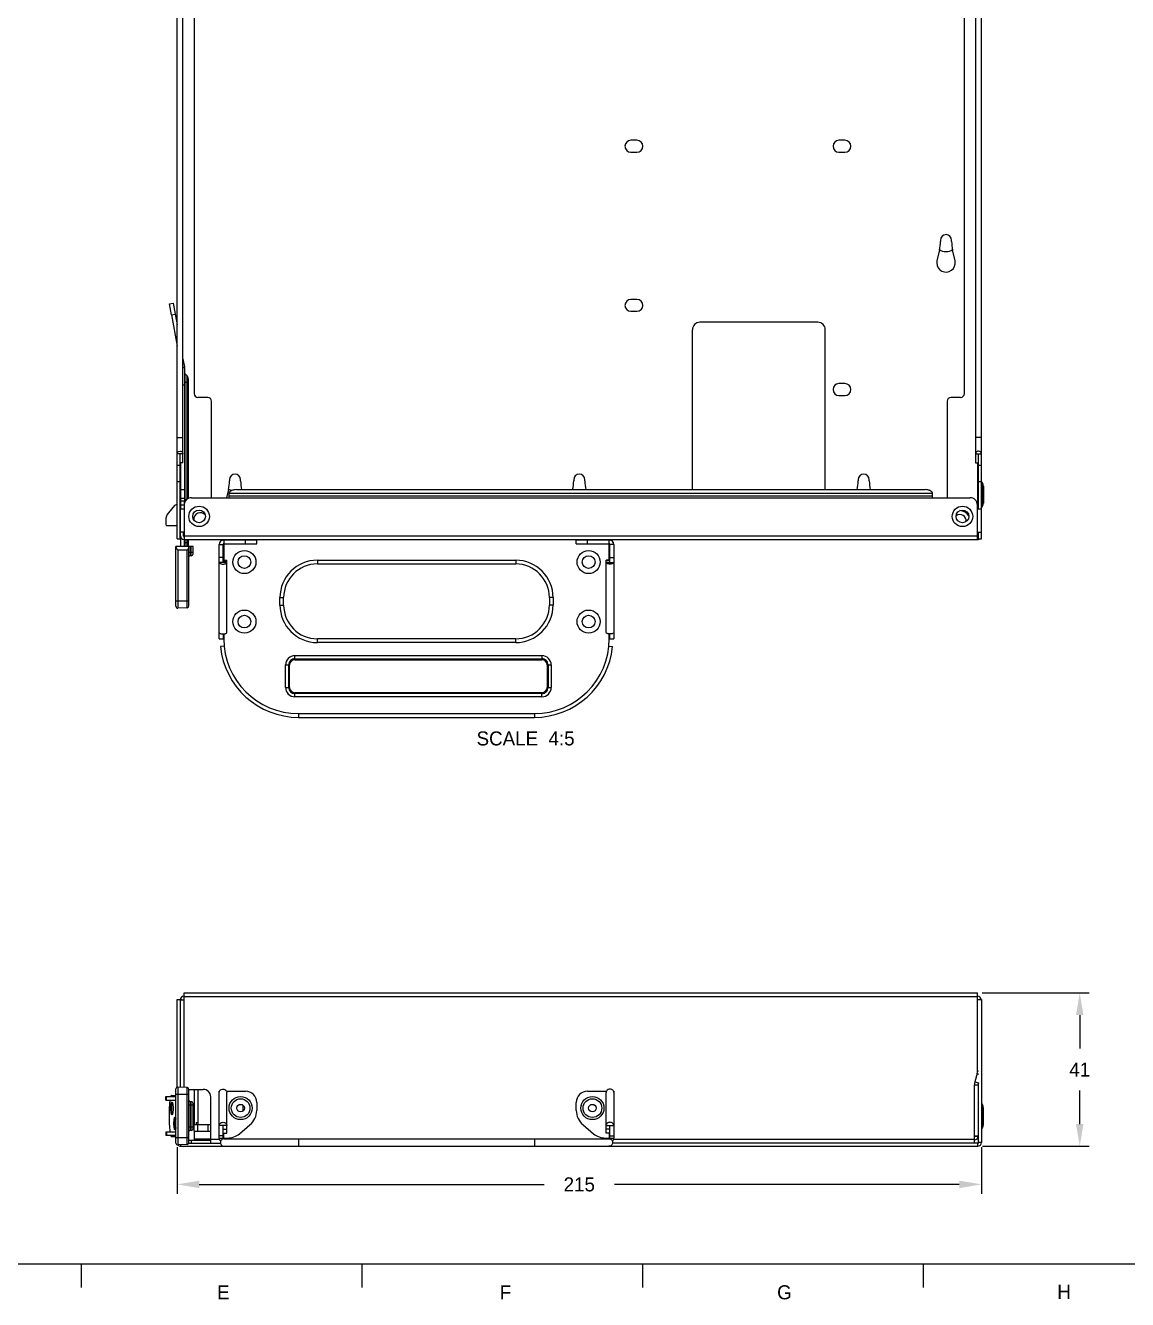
# Model space of a CAD drawing. Header units: millimetres. Extents: x 27 to 822, y 22 to 571.
# Drawn here: x 263.1 to 498.7, y 22.4 to 294.8 of the extents above; entities that cross this region are included whole.
import ezdxf

# ---------------------------------------------------------------- set-up
doc = ezdxf.new("R2010")
doc.units = ezdxf.units.MM
doc.header["$LTSCALE"] = 46.255
doc.header["$PDMODE"] = 3
doc.header["$PDSIZE"] = 0.3125
doc.layers.get('0').update_dxf_attribs({"linetype": 'CONTINUOUS'})
doc.layers.get('Defpoints').update_dxf_attribs({"linetype": 'CONTINUOUS'})
for name, color, linetype in [('OES-SLED-ASSY-NOKIA-RDXF_FORMAT', 7, 'CONTINUOUS'), ('OES-SLED-ASSY-NOKIA-REFDXF_TEXT', 7, 'CONTINUOUS'), ('S5BN-MB-BLADDXF_CONTINUOUS_LINE', 7, 'CONTINUOUS'), ('S5FN-S5T-HDDDXF_CONTINUOUS_LINE', 7, 'CONTINUOUS'), ('S9N-10123543DXF_CONTINUOUS_LINE', 7, 'CONTINUOUS'), ('S9N-MB-REF_DXF_CONTINUOUS_LINE', 7, 'CONTINUOUS'), ('S9N-MB-TRAY-BASE-1DXF_DIMENSION', 7, 'CONTINUOUS'), ('S9N-MB-TRAY-DXF_CONTINUOUS_LINE', 7, 'CONTINUOUS'), ('S9N-SLED-FNT-REF_DXF_DIMENSION', 7, 'CONTINUOUS'), ('S9N-SLED-FNTDXF_CONTINUOUS_LINE', 7, 'CONTINUOUS'), ('TU1-RIVET-DUDXF_CONTINUOUS_LINE', 7, 'CONTINUOUS')]:
    doc.layers.add(name, color=color, linetype=linetype)
doc.styles.add('TEXTSTYLE_2', font='txt')
doc.dimstyles.new('DIMSTYLE_1', dxfattribs={"dimtxt": 3, "dimasz": 4.76, "dimexe": 2, "dimexo": 1, "dimgap": 3, "dimtad": 0, "dimtih": 1, "dimtoh": 1, "dimlfac": 1.25, "dimdsep": 46, "dimtxsty": 'Standard', "dimblk": '_FILLED', "dimblk1": '_FILLED', "dimblk2": '_FILLED', "dimcen": 0.09, "dimadec": 0, "dimazin": 0, "dimtp": 0.01, "dimtm": 0.01, "dimtfac": 1, "dimtofl": 0, "dimtmove": 0, "dimatfit": 3, "dimldrblk": '_FILLED', "dimfxl": 1, "dimtolj": 1, "dimarcsym": 0})

# ---------------------------------------------------------------- blocks, each defined once
blk = doc.blocks.new('_FILLED')
at = {"color": 0, "linetype": 'ByBlock'}
blk.add_solid([(0, 0), (-1, 0.167), (-1, -0.167)], dxfattribs=at)
blk = doc.blocks.new('*D1')
at = {"layer": 'Defpoints', "color": 0}
for p in [(466.59, 87.96), (466.67, 55.16), (488.46, 55.16)]:
    blk.add_point(p, dxfattribs=at)
at = {"layer": 'S9N-SLED-FNT-REF_DXF_DIMENSION', "color": 0, "linetype": 'Continuous', "lineweight": -2}
for p, q in [((467.59, 87.96), (490.46, 87.96)), ((488.46, 83.2), (488.46, 76.06)), ((488.46, 59.92), (488.46, 67.06)), ((467.67, 55.16), (490.46, 55.16))]:
    blk.add_line(p, q, dxfattribs=at)
at = {"layer": 'S9N-SLED-FNT-REF_DXF_DIMENSION', "color": 0, "lineweight": -2, "xscale": 4.76, "yscale": 4.76, "zscale": 4.76}
for p, rotation in [((488.46, 87.96), 90), ((488.46, 55.16), 270)]:
    blk.add_blockref('_FILLED', p, dxfattribs=dict(at, rotation=rotation))
at = {"layer": 'S9N-SLED-FNT-REF_DXF_DIMENSION', "color": 0, "insert": (488.46, 73.06), "char_height": 3, "attachment_point": 2}
blk.add_mtext('\\A1;41', dxfattribs=at)
blk = doc.blocks.new('*D2')
at = {"layer": 'Defpoints', "color": 0}
for p in [(295.47, 55.96), (467.47, 55.96), (467.47, 47.02)]:
    blk.add_point(p, dxfattribs=at)
at = {"layer": 'S9N-MB-TRAY-BASE-1DXF_DIMENSION', "color": 0, "linetype": 'Continuous', "lineweight": -2}
for p, q in [((295.47, 54.96), (295.47, 45.02)), ((467.47, 54.96), (467.47, 45.02)), ((300.23, 47.02), (373.97, 47.02)), ((462.71, 47.02), (388.97, 47.02))]:
    blk.add_line(p, q, dxfattribs=at)
at = {"layer": 'S9N-MB-TRAY-BASE-1DXF_DIMENSION', "color": 0, "lineweight": -2, "xscale": 4.76, "yscale": 4.76, "zscale": 4.76, "rotation": 180}
blk.add_blockref('_FILLED', (295.47, 47.02), dxfattribs=at)
at = {"layer": 'S9N-MB-TRAY-BASE-1DXF_DIMENSION', "color": 0, "lineweight": -2, "xscale": 4.76, "yscale": 4.76, "zscale": 4.76}
blk.add_blockref('_FILLED', (467.47, 47.02), dxfattribs=at)
at = {"layer": 'S9N-MB-TRAY-BASE-1DXF_DIMENSION', "color": 0, "insert": (381.47, 48.52), "char_height": 3, "attachment_point": 2}
blk.add_mtext('\\A1;215', dxfattribs=at)

msp = doc.modelspace()

# ---------------------------------------------------------------- linework, layer by layer
at = {"layer": 'OES-SLED-ASSY-NOKIA-RDXF_FORMAT', "color": 7, "linetype": 'Continuous'}
msp.add_line((35, 30), (811, 30), dxfattribs=at)
at = {"layer": 'OES-SLED-ASSY-NOKIA-RDXF_FORMAT', "color": 0, "linetype": 'Continuous'}
for p, q in [((275, 30), (275, 25)), ((335, 30), (335, 25)), ((395, 30), (395, 25)), ((455, 30), (455, 25))]:
    msp.add_line(p, q, dxfattribs=at)
at = {"layer": 'S5BN-MB-BLADDXF_CONTINUOUS_LINE', "color": 0, "linetype": 'Continuous'}
for p, q in [((293.8753, 235.2376), (294.6631, 235.3765)), ((294.2921, 232.874), (293.8753, 235.2376)), ((294.6631, 235.3765), (295.0799, 233.0129)), ((294.2921, 232.874), (295.0799, 233.0129)), ((294.2921, 232.874), (295.4716, 226.1842)), ((295.0799, 233.0129), (295.4716, 230.7913)), ((296.7516, 223.532), (297.0595, 221.7861)), ((296.7516, 221.7319), (297.0595, 221.7861)), ((296.7516, 221.6472), (297.0716, 221.6472)), ((297.0716, 221.6472), (297.0716, 217.8917)), ((297.0716, 217.8917), (296.7516, 217.8917)), ((297.0716, 217.8917), (297.0716, 193.0917)), ((297.567, 219.9276), (297.1185, 220.3762)), ((297.1185, 220.3762), (297.1185, 192.8156)), ((297.1185, 218.4917), (297.8716, 218.4917)), ((297.567, 219.9276), (297.567, 193.4356)), ((297.8716, 219.1923), (297.8716, 193.637)), ((296.2716, 193.0917), (296.2716, 201.2312)), ((296.2716, 195.5897), (297.0716, 195.5897)), ((296.2716, 193.7162), (297.0716, 193.7162)), ((294.9277, 192.119), (293.6279, 190.5592)), ((295.4716, 192.2917), (295.2965, 192.2917)), ((296.2716, 192.2917), (296.1116, 192.2917)), ((297.0716, 193.0917), (296.2716, 193.0917)), ((296.2716, 192.2917), (296.2716, 193.0917)), ((296.2716, 192.2917), (297.0007, 192.2917)), ((296.2716, 191.4117), (296.2716, 192.2917)), ((297.0716, 192.6817), (297.0716, 193.0917)), ((293.0716, 189.0227), (293.0716, 188.06)), ((293.2316, 187.9), (295.4716, 187.9)), ((296.1116, 187.9), (296.1916, 187.9)), ((296.2716, 183.3717), (296.2716, 185.2917)), ((296.9916, 185.9317), (296.8316, 185.9317)), ((296.9916, 185.6117), (296.8396, 185.6117)), ((297.0716, 183.3717), (297.0716, 184.8517)), ((297.1185, 184.8517), (297.1185, 183.3717)), ((297.1185, 184.2517), (297.8716, 184.2517)), ((297.567, 184.8517), (297.567, 183.3717)), ((297.8716, 184.8517), (297.8716, 183.5511)), ((293.0716, 65.0025), (293.0716, 65.8025)), ((293.0716, 65.8025), (295.2316, 65.8025)), ((293.2316, 65.0025), (293.2316, 65.8025)), ((294.2921, 66.0425), (295.2316, 66.0425)), ((293.0716, 65.0025), (295.2316, 65.0025)), ((293.8753, 59.6425), (293.8753, 63.6425)), ((294.1601, 63.2425), (294.3176, 63.2425)), ((294.8199, 60.0425), (294.9775, 60.0425)), ((293.0716, 58.2825), (293.0716, 57.4825)), ((293.0716, 58.2825), (295.2316, 58.2825)), ((295.2316, 57.4825), (293.0716, 57.4825)), ((293.2316, 58.2825), (293.2316, 57.4825)), ((294.2921, 57.2425), (295.2316, 57.2425))]:
    msp.add_line(p, q, dxfattribs=at)
for centre, radius, start, end in [((296.2716, 221.6472), 0.8, 0, 10), ((297.2316, 220.4893), 0.16, 180, 225), ((296.8316, 219.1923), 1.04, 0, 45), ((295.2965, 191.8117), 0.48, 90, 140.194429), ((295.4716, 189.0227), 2.4, 140.194429, 180), ((293.2316, 188.06), 0.16, 180, 270), ((296.8316, 183.5511), 1.04, 350.00204, 360)]:
    msp.add_arc(centre, radius, start, end, dxfattribs=at)
for points, knots in [([(294.2921, 66.0425), (294.255, 66.0425), (294.1974, 65.9891), (294.1489, 65.9008), (294.1232, 65.8382), (294.1105, 65.8029)], [0, 0, 0, 0, 0.35707994, 0.63859637, 1, 1, 1, 1]), ([(293.9495, 65.0097), (293.937, 64.9054), (293.8915, 64.4511), (293.8753, 63.994), (293.8753, 63.6425)], [0, 0, 0, 0, 0.22999549, 1, 1, 1, 1]), ([(294.1601, 63.2425), (294.1601, 63.4161), (294.168, 63.6685), (294.1971, 63.989), (294.2252, 64.1929), (294.2595, 64.3606), (294.2934, 64.4742), (294.3253, 64.5415), (294.3504, 64.5807), (294.3786, 64.6025), (294.3962, 64.6025)], [0, 0, 0, 0, 0.36872094, 0.53585988, 0.68323428, 0.80562813, 0.89918875, 0.93456048, 0.96250558, 1, 1, 1, 1]), ([(294.3962, 61.8825), (294.3786, 61.8825), (294.3504, 61.9042), (294.3253, 61.9435), (294.2934, 62.0107), (294.2595, 62.1243), (294.2252, 62.2921), (294.1971, 62.496), (294.168, 62.8164), (294.1601, 63.0689), (294.1601, 63.2425)], [0, 0, 0, 0, 0.03749442, 0.06543952, 0.10081125, 0.19437187, 0.31676572, 0.46414012, 0.63127906, 1, 1, 1, 1]), ([(294.4557, 64.4796), (294.43, 64.412), (294.3902, 64.2449), (294.3317, 63.8328), (294.3176, 63.4879), (294.3176, 63.2425)], [0, 0, 0, 0, 0.17359121, 0.41048255, 1, 1, 1, 1]), ([(294.3176, 63.2425), (294.3176, 62.9971), (294.3317, 62.6522), (294.3902, 62.2401), (294.43, 62.0729), (294.4557, 62.0054)], [0, 0, 0, 0, 0.58951728, 0.82640866, 1, 1, 1, 1]), ([(294.3962, 64.6025), (294.405, 64.6025), (294.4174, 64.5981), (294.4272, 64.5908), (294.4299, 64.5886)], [0, 0, 0, 0, 0.71904767, 1, 1, 1, 1]), ([(294.4299, 64.5886), (294.4434, 64.5774), (294.4685, 64.5418), (294.4855, 64.5029), (294.4943, 64.4796)], [0, 0, 0, 0, 0.41383834, 1, 1, 1, 1]), ([(294.4943, 64.4796), (294.52, 64.412), (294.5599, 64.2449), (294.6184, 63.8328), (294.6324, 63.4879), (294.6324, 63.2425)], [0, 0, 0, 0, 0.17358745, 0.41047769, 1, 1, 1, 1]), ([(294.6324, 63.2425), (294.6324, 62.9971), (294.6184, 62.6522), (294.5599, 62.2401), (294.52, 62.0729), (294.4943, 62.0054)], [0, 0, 0, 0, 0.58952231, 0.82641255, 1, 1, 1, 1]), ([(294.4299, 61.8963), (294.4272, 61.8941), (294.4174, 61.8869), (294.405, 61.8825), (294.3962, 61.8825)], [0, 0, 0, 0, 0.28095233, 1, 1, 1, 1]), ([(294.4943, 62.0054), (294.4855, 61.9821), (294.4685, 61.9432), (294.4434, 61.9075), (294.4299, 61.8963)], [0, 0, 0, 0, 0.58616166, 1, 1, 1, 1]), ([(294.8199, 60.0425), (294.8199, 60.2161), (294.8279, 60.4685), (294.857, 60.789), (294.8851, 60.9929), (294.9194, 61.1606), (294.9532, 61.2742), (294.9851, 61.3415), (295.0102, 61.3807), (295.0385, 61.4025), (295.0561, 61.4025)], [0, 0, 0, 0, 0.36872094, 0.53585988, 0.68323428, 0.80562813, 0.89918875, 0.93456048, 0.96250558, 1, 1, 1, 1]), ([(295.0561, 58.6825), (295.0385, 58.6825), (295.0102, 58.7042), (294.9851, 58.7435), (294.9532, 58.8107), (294.9194, 58.9243), (294.8851, 59.0921), (294.857, 59.296), (294.8279, 59.6164), (294.8199, 59.8689), (294.8199, 60.0425)], [0, 0, 0, 0, 0.03749442, 0.06543952, 0.10081125, 0.19437187, 0.31676572, 0.46414012, 0.63127906, 1, 1, 1, 1]), ([(295.1156, 61.2796), (295.0899, 61.212), (295.05, 61.0449), (294.9916, 60.6328), (294.9775, 60.2879), (294.9775, 60.0425)], [0, 0, 0, 0, 0.17359121, 0.41048255, 1, 1, 1, 1]), ([(294.9775, 60.0425), (294.9775, 59.7971), (294.9916, 59.4522), (295.05, 59.0401), (295.0899, 58.8729), (295.1156, 58.8054)], [0, 0, 0, 0, 0.58951728, 0.82640866, 1, 1, 1, 1]), ([(295.0561, 61.4025), (295.0649, 61.4025), (295.0772, 61.3981), (295.0871, 61.3908), (295.0897, 61.3886)], [0, 0, 0, 0, 0.71904767, 1, 1, 1, 1]), ([(295.0897, 61.3886), (295.1033, 61.3774), (295.1283, 61.3418), (295.1454, 61.3029), (295.1542, 61.2796)], [0, 0, 0, 0, 0.41383834, 1, 1, 1, 1]), ([(295.1542, 61.2796), (295.1722, 61.2324), (295.2028, 61.1199), (295.2235, 61.0055), (295.2334, 60.9406)], [0, 0, 0, 0, 0.43475379, 1, 1, 1, 1]), ([(293.8753, 59.6425), (293.8753, 59.5218), (293.8814, 59.0653), (293.9094, 58.6087), (293.9495, 58.2753)], [0, 0, 0, 0, 0.26443703, 1, 1, 1, 1]), ([(294.1105, 57.482), (294.1232, 57.4468), (294.1489, 57.3842), (294.1974, 57.2959), (294.255, 57.2425), (294.2921, 57.2425)], [0, 0, 0, 0, 0.36140363, 0.64292006, 1, 1, 1, 1]), ([(295.0897, 58.6963), (295.0871, 58.6941), (295.0772, 58.6869), (295.0649, 58.6825), (295.0561, 58.6825)], [0, 0, 0, 0, 0.28095233, 1, 1, 1, 1]), ([(295.1542, 58.8054), (295.1454, 58.7821), (295.1283, 58.7432), (295.1033, 58.7075), (295.0897, 58.6963)], [0, 0, 0, 0, 0.58616166, 1, 1, 1, 1]), ([(295.2334, 59.1444), (295.2235, 59.0794), (295.2028, 58.9651), (295.1722, 58.8526), (295.1542, 58.8054)], [0, 0, 0, 0, 0.56524621, 1, 1, 1, 1])]:
    msp.add_open_spline(points, degree=3, knots=knots, dxfattribs=at)
for points in [[(294.4722, 64.5188), (294.4662, 64.5059), (294.4607, 64.4928), (294.4557, 64.4796)], [(294.4557, 62.0054), (294.4607, 61.9921), (294.4662, 61.979), (294.4722, 61.9662)], [(295.1321, 61.3188), (295.1261, 61.3059), (295.1206, 61.2928), (295.1156, 61.2796)], [(295.1156, 58.8054), (295.1206, 58.7921), (295.1261, 58.779), (295.1321, 58.7662)]]:
    msp.add_open_spline(points, degree=3, dxfattribs=at)
at = {"layer": 'S5FN-S5T-HDDDXF_CONTINUOUS_LINE', "color": 0, "linetype": 'Continuous'}
for p, q in [((298.9116, 183.3717), (295.2316, 183.3717)), ((295.2316, 170.5932), (295.2316, 183.3717)), ((297.6526, 182.5717), (295.6526, 182.5717)), ((295.6526, 182.5717), (295.6526, 170.1937)), ((297.6526, 170.2985), (297.6526, 182.5717)), ((298.0316, 170.698), (298.0316, 183.3717)), ((298.2591, 183.3717), (298.2591, 181.3836)), ((298.5326, 181.3979), (298.5326, 183.3717)), ((298.9116, 181.7974), (298.9116, 183.3717)), ((298.0316, 182.1717), (298.9116, 182.1717)), ((298.5326, 181.3979), (298.2591, 181.3836)), ((295.2316, 171.7717), (298.0316, 171.7717)), ((297.6526, 170.2985), (295.6526, 170.1937)), ((295.2316, 55.864), (295.2316, 67.421)), ((298.0316, 66.2425), (295.2316, 66.2425)), ((295.6526, 67.8204), (295.6526, 55.4645)), ((297.6526, 67.7156), (295.6526, 67.8204)), ((297.6526, 55.5694), (297.6526, 67.7156)), ((298.0316, 55.9688), (298.0316, 67.3162)), ((298.9116, 63.9625), (298.0316, 63.9625)), ((298.2591, 64.7506), (298.2591, 58.5344)), ((298.2591, 64.7506), (298.5326, 64.7362)), ((298.5326, 58.5487), (298.5326, 64.7362)), ((298.9116, 58.9482), (298.9116, 64.3368)), ((298.0316, 59.3225), (298.9116, 59.3225)), ((298.5326, 58.5487), (298.2591, 58.5344)), ((295.2316, 57.0425), (298.0316, 57.0425)), ((297.6526, 55.5694), (295.6526, 55.4645))]:
    msp.add_line(p, q, dxfattribs=at)
for centre, radius, start, end in [((298.2716, 181.1439), 0.24, 93, 180), ((298.5116, 181.7974), 0.4, 273, 360), ((295.6316, 170.5932), 0.4, 180, 273), ((297.6316, 170.698), 0.4, 273, 360), ((295.6316, 67.421), 0.4, 87, 180), ((297.6316, 67.3162), 0.4, 0, 87), ((298.2716, 64.9902), 0.24, 180, 267), ((298.5116, 64.3368), 0.4, 0, 87), ((298.2716, 58.2947), 0.24, 93, 180), ((298.5116, 58.9482), 0.4, 273, 360), ((295.6316, 55.864), 0.4, 180, 273), ((297.6316, 55.9688), 0.4, 273, 360)]:
    msp.add_arc(centre, radius, start, end, dxfattribs=at)
for points, knots in [([(295.2316, 183.2762), (295.2316, 183.2541), (295.2445, 183.2046), (295.2792, 183.1297), (295.3271, 183.046), (295.4052, 182.9236), (295.5152, 182.7651), (295.6063, 182.6371), (295.6526, 182.5717)], [0, 0, 0, 0, 0.0800074, 0.18171264, 0.29991793, 0.42956382, 0.70901083, 1, 1, 1, 1]), ([(297.6526, 182.5717), (297.6963, 182.6335), (297.7812, 182.7548), (297.8977, 182.9321), (297.9793, 183.0746), (298.0215, 183.1803), (298.0316, 183.2295), (298.0316, 183.252)], [0, 0, 0, 0, 0.28941258, 0.56535188, 0.81091737, 0.91435272, 1, 1, 1, 1])]:
    msp.add_open_spline(points, degree=3, knots=knots, dxfattribs=at)
at = {"layer": 'S9N-10123543DXF_CONTINUOUS_LINE', "color": 0, "linetype": 'Continuous'}
for p, q in [((299.1516, 67.3225), (299.1516, 59.8025)), ((299.9116, 67.3225), (299.9116, 59.8025)), ((309.5116, 63.9873), (309.5116, 62.6577)), ((299.557, 60.2425), (299.557, 59.8025)), ((299.557, 60.2425), (299.9116, 60.2425)), ((299.1516, 58.3625), (299.1516, 56.4425)), ((302.6716, 56.6825), (299.1516, 56.6825))]:
    msp.add_line(p, q, dxfattribs=at)
at = {"layer": 'S9N-MB-REF_DXF_CONTINUOUS_LINE', "color": 0, "linetype": 'Continuous'}
for p, q in [((299.1516, 509.5717), (299.1516, 216.0517)), ((463.7916, 216.0517), (463.7916, 468.2917)), ((393.7916, 270.2117), (392.5116, 270.2117)), ((438.2716, 270.2117), (436.9916, 270.2117)), ((392.5116, 267.6517), (393.7916, 267.6517)), ((436.9916, 267.6517), (438.2716, 267.6517)), ((458.6716, 248.8517), (458.6716, 248.5894)), ((461.0716, 248.5894), (461.0716, 248.8517)), ((458.4548, 246.7393), (457.9259, 244.5142)), ((461.8174, 244.5142), (461.2885, 246.7393)), ((461.8554, 243.7971), (461.8174, 244.5142)), ((393.7916, 236.2117), (392.5116, 236.2117)), ((392.5116, 233.6517), (393.7916, 233.6517)), ((405.6556, 195.5354), (405.6556, 229.7317)), ((432.4556, 231.3317), (407.2556, 231.3317)), ((434.0556, 195.5354), (434.0556, 229.7317)), ((438.2716, 218.2117), (436.9916, 218.2117)), ((302.0316, 215.2517), (299.9516, 215.2517)), ((436.9916, 215.6517), (438.2716, 215.6517)), ((462.9916, 215.2517), (460.9116, 215.2517)), ((302.8316, 193.8117), (302.8316, 214.4517)), ((460.1116, 214.4517), (460.1116, 193.8117)), ((306.6716, 197.6517), (306.6716, 197.3894)), ((309.0716, 197.3894), (309.0716, 197.6517)), ((380.2716, 197.6517), (380.2716, 197.3894)), ((382.6716, 197.3894), (382.6716, 197.6517)), ((441.0716, 197.6517), (441.0716, 197.3894)), ((443.4716, 197.3894), (443.4716, 197.6517)), ((306.4548, 195.5393), (306.0441, 193.8117)), ((299.1516, 58.3625), (299.1516, 59.8025)), ((299.1516, 59.8025), (302.6716, 59.8025)), ((299.1516, 58.3625), (302.6716, 58.3625)), ((299.9516, 58.3625), (299.9516, 59.8025)), ((302.0316, 59.8025), (302.0316, 58.3625))]:
    msp.add_line(p, q, dxfattribs=at)
for centre, radius, start, end in [((392.5116, 268.9317), 1.28, 90, 270), ((393.7916, 268.9317), 1.28, 270, 90), ((436.9916, 268.9317), 1.28, 90, 270), ((438.2716, 268.9317), 1.28, 270, 90), ((450.6716, 248.5894), 8, 346.628849, 360), ((459.8716, 248.8517), 1.2, 0, 180), ((469.0716, 248.5894), 8, 180, 193.371151), ((459.8716, 244.0517), 2, 166.628849, 352.687972), ((392.5116, 234.9317), 1.28, 90, 270), ((393.7916, 234.9317), 1.28, 270, 90), ((407.2556, 229.7317), 1.6, 90, 180), ((432.4556, 229.7317), 1.6, 0, 90), ((436.9916, 216.9317), 1.28, 90, 270), ((438.2716, 216.9317), 1.28, 270, 90), ((299.9516, 216.0517), 0.8, 180, 270), ((302.0316, 214.4517), 0.8, 0, 90), ((460.9116, 214.4517), 0.8, 90, 180), ((462.9916, 216.0517), 0.8, 270, 360), ((307.8716, 197.6517), 1.2, 0, 180), ((381.4716, 197.6517), 1.2, 0, 180), ((442.2716, 197.6517), 1.2, 0, 180), ((298.6716, 197.3894), 8, 346.628849, 360), ((317.0716, 197.3894), 8, 180, 193.371151), ((372.2716, 197.3894), 8, 346.628849, 360), ((390.6716, 197.3894), 8, 180, 193.371151), ((433.0716, 197.3894), 8, 346.628849, 360), ((451.4716, 197.3894), 8, 180, 193.371151)]:
    msp.add_arc(centre, radius, start, end, dxfattribs=at)
at = {"layer": 'S9N-MB-TRAY-DXF_CONTINUOUS_LINE', "color": 0, "linetype": 'Continuous'}
for p, q in [((466.1916, 521.4917), (466.1916, 201.2312)), ((467.4716, 185.0117), (467.4716, 522.1506)), ((295.4716, 185.0117), (295.4716, 514.2306)), ((296.7516, 201.2312), (296.7516, 513.5717)), ((295.4716, 206.68), (296.7516, 206.68)), ((467.4716, 206.68), (466.1916, 206.68)), ((296.7516, 203.1872), (295.4716, 203.1872)), ((296.1116, 185.0117), (296.1116, 203.1872)), ((466.1916, 203.1872), (467.4716, 203.1872)), ((466.8316, 191.4117), (466.8316, 203.1872)), ((296.1116, 200.6761), (295.4716, 200.6761)), ((296.7516, 201.2312), (296.1116, 201.2312)), ((466.1916, 201.2312), (466.8316, 201.2312)), ((466.6716, 191.4527), (466.6716, 201.2312)), ((467.4716, 200.6761), (466.8316, 200.6761)), ((296.1116, 197.1834), (295.4716, 197.1834)), ((467.4716, 197.1834), (466.8316, 197.1834)), ((467.5349, 197.1931), (467.7542, 196.7718)), ((467.5349, 191.7102), (467.5349, 197.1931)), ((467.7542, 192.1315), (467.7542, 196.7718)), ((467.8716, 196.2917), (467.8716, 192.6117)), ((467.5349, 191.7102), (467.7542, 192.1315)), ((466.8316, 185.0117), (466.8316, 186.4517)), ((295.4716, 185.0117), (296.2716, 185.0117)), ((304.5116, 183.8117), (305.4716, 183.8117)), ((304.5116, 163.6517), (304.5116, 183.8117)), ((305.0716, 184.8774), (305.0716, 184.6844)), ((305.3116, 179.9621), (305.3116, 183.8117)), ((305.4716, 184.8517), (305.4716, 180.4615)), ((305.4716, 184.7717), (312.5116, 184.7717)), ((305.4716, 183.9717), (312.5116, 183.9717)), ((310.1116, 183.9717), (310.1116, 184.7717)), ((312.5116, 183.9717), (312.5116, 184.7717)), ((380.8316, 184.7717), (387.8716, 184.7717)), ((380.8316, 183.9717), (380.8316, 184.7717)), ((380.8316, 183.9717), (387.8716, 183.9717)), ((383.2316, 183.9717), (383.2316, 184.7717)), ((387.8716, 180.4615), (387.8716, 184.8517)), ((388.8316, 183.8117), (387.8716, 183.8117)), ((388.0316, 179.9621), (388.0316, 183.8117)), ((388.2716, 184.8774), (388.2716, 184.6844)), ((388.8316, 183.8117), (388.8316, 163.6517)), ((466.8316, 185.0117), (467.4716, 185.0117)), ((305.3116, 180.9939), (304.5116, 180.9939)), ((306.1116, 179.9621), (304.5116, 179.9621)), ((305.3116, 180.4615), (306.1116, 180.4615)), ((305.3116, 180.306), (306.1116, 180.306)), ((306.1116, 165.0198), (306.1116, 180.4613)), ((325.4716, 180.4517), (367.8716, 180.4517)), ((325.4716, 180.4517), (325.4716, 179.6517)), ((367.8716, 180.4517), (367.8716, 179.6517)), ((388.0316, 180.4615), (387.2316, 180.4615)), ((387.2316, 165.0198), (387.2316, 180.4613)), ((388.0316, 180.306), (387.2316, 180.306)), ((387.2316, 179.9621), (388.8316, 179.9621)), ((388.0316, 180.9939), (388.8316, 180.9939)), ((325.4716, 179.6517), (367.8716, 179.6517)), ((317.4716, 172.4517), (318.2716, 172.4517)), ((317.4716, 170.8517), (317.4716, 172.4517)), ((318.2716, 170.8517), (318.2716, 172.4517)), ((375.8716, 172.4517), (375.0716, 172.4517)), ((375.0716, 172.4517), (375.0716, 170.8517)), ((375.8716, 172.4517), (375.8716, 170.8517)), ((317.4716, 170.8517), (318.2716, 170.8517)), ((375.8716, 170.8517), (375.0716, 170.8517)), ((304.5116, 163.6517), (305.4716, 163.6517)), ((305.3116, 164.6759), (305.3116, 163.6517)), ((305.4716, 164.6896), (305.4716, 163.6517)), ((367.8716, 163.6517), (325.4716, 163.6517)), ((325.4716, 162.8517), (325.4716, 163.6517)), ((367.8716, 162.8517), (367.8716, 163.6517)), ((387.8716, 163.6517), (387.8716, 164.6896)), ((387.8716, 163.6517), (388.8316, 163.6517)), ((388.0316, 163.6517), (388.0316, 164.6759)), ((305.5516, 162.0543), (304.7556, 161.9745)), ((367.8716, 162.8517), (325.4716, 162.8517)), ((387.7917, 162.0543), (388.5877, 161.9745)), ((318.674, 158.0517), (319.5379, 158.0517)), ((318.674, 153.2517), (318.674, 158.0517)), ((319.3528, 153.2517), (319.3528, 158.0517)), ((319.4248, 153.2517), (319.4248, 158.0517)), ((319.5379, 153.2517), (319.5379, 158.0517)), ((320.6716, 160.0493), (373.4716, 160.0493)), ((320.6716, 159.1854), (320.6716, 160.0493)), ((320.6716, 159.3705), (373.4716, 159.3705)), ((320.6716, 159.2985), (373.4716, 159.2985)), ((320.6716, 159.1854), (373.4716, 159.1854)), ((373.4716, 160.0493), (373.4716, 159.1854)), ((374.6054, 158.0517), (375.4693, 158.0517)), ((374.6054, 158.0517), (374.6054, 153.2517)), ((374.7185, 158.0517), (374.7185, 153.2517)), ((374.7905, 158.0517), (374.7905, 153.2517)), ((375.4693, 158.0517), (375.4693, 153.2517)), ((318.674, 153.2517), (319.5379, 153.2517)), ((374.6054, 153.2517), (375.4693, 153.2517)), ((373.4716, 152.1179), (320.6716, 152.1179)), ((320.6716, 151.254), (320.6716, 152.1179)), ((373.4716, 152.0048), (320.6716, 152.0048)), ((373.4716, 151.9328), (320.6716, 151.9328)), ((373.4716, 151.254), (320.6716, 151.254)), ((373.4716, 151.254), (373.4716, 152.1179)), ((321.4716, 147.6517), (371.8716, 147.6517)), ((321.4716, 147.6517), (321.4716, 146.8517)), ((371.8716, 147.6517), (371.8716, 146.8517)), ((321.4716, 146.8517), (371.8716, 146.8517)), ((295.4716, 67.821), (295.4716, 86.5225)), ((295.4716, 86.5225), (296.1116, 86.5225)), ((296.1116, 86.5225), (296.1116, 67.7964)), ((466.8316, 86.5225), (467.4716, 86.5225)), ((466.8316, 86.4425), (466.8316, 86.5225)), ((467.4716, 86.5225), (467.4716, 55.9625)), ((296.1916, 79.973), (296.1116, 79.973)), ((296.1916, 78.8813), (296.1116, 78.8813)), ((296.1916, 75.6825), (296.1116, 75.6825)), ((296.1213, 73.9225), (296.1916, 73.9225)), ((304.5116, 56.9225), (304.5116, 66.9225)), ((304.563, 66.9225), (304.5116, 66.9225)), ((306.0603, 66.9225), (310.1116, 66.9225)), ((306.1116, 57.9397), (306.1116, 66.6893)), ((383.2316, 66.9225), (387.283, 66.9225)), ((387.2316, 57.9397), (387.2316, 66.6893)), ((388.7803, 66.9225), (388.8316, 66.9225)), ((388.8316, 66.9225), (388.8316, 56.9225)), ((312.5116, 64.5225), (312.5116, 62.796)), ((380.8316, 62.796), (380.8316, 64.5225)), ((466.822, 63.1625), (466.7516, 63.1625)), ((467.5349, 64.3039), (467.7542, 63.8826)), ((467.5349, 58.821), (467.5349, 64.3039)), ((467.7542, 59.2423), (467.7542, 63.8826)), ((467.8716, 59.7225), (467.8716, 63.4025)), ((306.1116, 59.574), (304.5116, 59.574)), ((305.3116, 57.4071), (304.5116, 57.4071)), ((305.3116, 56.9225), (305.3116, 59.574)), ((305.3116, 58.8517), (306.1116, 58.8517)), ((305.3116, 57.9396), (306.1116, 57.9396)), ((305.4716, 56.9225), (305.4716, 57.9396)), ((308.8242, 57.8496), (311.0724, 59.7231)), ((382.2709, 59.7231), (384.5191, 57.8496)), ((387.2316, 59.574), (388.8316, 59.574)), ((388.0316, 58.8517), (387.2316, 58.8517)), ((388.0316, 57.9396), (387.2316, 57.9396)), ((387.8716, 57.9396), (387.8716, 56.9225)), ((388.0316, 56.9225), (388.0316, 59.574)), ((388.0316, 57.4071), (388.8316, 57.4071)), ((466.7516, 57.2311), (466.7516, 56.7625)), ((466.8316, 55.9625), (466.8316, 57.3225)), ((467.5349, 58.821), (467.7542, 59.2423)), ((296.2716, 55.1625), (296.2716, 55.497)), ((296.2716, 55.1625), (305.5516, 55.1625)), ((298.0316, 55.8025), (304.7872, 55.8025)), ((304.5116, 56.9225), (306.2634, 56.9225)), ((305.0716, 55.1625), (305.0716, 55.2697)), ((305.0716, 55.2697), (305.178, 55.2697)), ((305.4716, 56.7625), (387.8716, 56.7625)), ((305.5516, 55.1625), (387.7917, 55.1625)), ((321.4716, 56.7625), (321.4716, 55.1625)), ((371.8716, 56.7625), (371.8716, 55.1625)), ((387.0798, 56.9225), (388.8316, 56.9225)), ((387.7917, 55.1625), (466.6716, 55.1625)), ((388.1652, 55.2697), (388.2716, 55.2697)), ((388.2716, 55.1625), (388.2716, 55.2697)), ((466.6716, 55.8025), (388.556, 55.8025)), ((466.5159, 56.7625), (466.7516, 56.7625)), ((466.6716, 55.1625), (466.6716, 55.8025)), ((467.4716, 55.9625), (466.8316, 55.9625))]:
    msp.add_line(p, q, dxfattribs=at)
for centre, radius in [((309.8716, 180.0517), 2.4685), ((383.4716, 180.0517), 2.4685), ((309.8716, 180.0517), 1.36), ((383.4716, 180.0517), 1.36), ((309.8716, 167.3202), 2.4685), ((383.4716, 167.3202), 2.4685), ((309.8716, 167.3202), 1.36), ((383.4716, 167.3202), 1.36), ((309.0716, 63.3225), 2.4685), ((384.2716, 63.3225), 2.4685)]:
    msp.add_circle(centre, radius, dxfattribs=at)
for centre, radius, start, end in [((459.8716, 248.8517), 2.44, 234.82877, 305.17123), ((466.8316, 196.2917), 1.04, 0, 27.495006), ((307.8716, 197.6517), 2.44, 234.82877, 253.154203), ((307.8716, 197.6517), 2.44, 300, 305.17123), ((381.4716, 197.6517), 2.44, 234.82877, 240), ((381.4716, 197.6517), 2.44, 300, 305.17123), ((442.2716, 197.6517), 2.44, 234.82877, 240), ((442.2716, 197.6517), 2.44, 300, 305.17123), ((466.8316, 192.6117), 1.04, 332.504994, 360), ((305.4716, 183.8117), 0.96, 90, 180), ((305.4716, 183.8117), 0.16, 90, 180), ((387.8716, 183.8117), 0.96, 0, 90), ((387.8716, 183.8117), 0.16, 0, 90), ((325.4716, 172.4517), 8, 90, 180), ((367.8716, 172.4517), 8, 0, 90), ((325.4716, 172.4517), 7.2, 90, 180), ((367.8716, 172.4517), 7.2, 0, 90), ((325.4716, 170.8517), 8, 180, 270), ((325.4716, 170.8517), 7.2, 180, 270), ((367.8716, 170.8517), 8, 270, 360), ((367.8716, 170.8517), 7.2, 270, 360), ((321.4716, 163.6517), 16, 180, 270), ((371.8716, 163.6517), 16, 270, 360), ((321.4716, 163.6517), 16.8, 185.729578, 270), ((371.8716, 163.6517), 16.8, 270, 354.270422), ((320.6716, 158.0517), 1.9976, 90, 180.000001), ((320.6716, 158.0517), 1.3188, 90, 180.000001), ((320.6716, 158.0517), 1.2469, 90, 180.000001), ((320.6716, 158.0517), 1.1337, 90, 180), ((373.4716, 158.0517), 1.9976, 360, 90.000001), ((373.4716, 158.0517), 1.3188, 360, 90.000001), ((373.4716, 158.0517), 1.2469, 360, 90.000001), ((373.4716, 158.0517), 1.1337, 0, 90), ((320.6716, 153.2517), 1.9976, 180, 270.000001), ((320.6716, 153.2517), 1.3188, 180, 270.000001), ((320.6716, 153.2517), 1.2469, 180, 270.000001), ((320.6716, 153.2517), 1.1337, 180, 270), ((373.4716, 153.2517), 1.9976, 270, 0.000001), ((373.4716, 153.2517), 1.3188, 270, 0.000001), ((373.4716, 153.2517), 1.2469, 270, 0.000001), ((373.4716, 153.2517), 1.1337, 270, 360), ((296.1118, 78.9539), 1.3308, 86.41981, 90.008178), ((305.1869, 66.6845), 0.6757, 159.159903, 160.106391), ((305.1865, 66.6846), 0.6753, 155.396008, 159.160085), ((310.1116, 64.5225), 2.4, 0, 90), ((383.2316, 64.5225), 2.4, 90, 180), ((388.1567, 66.6846), 0.6753, 20.839915, 24.603992), ((388.1564, 66.6845), 0.6757, 19.893609, 20.840097), ((308.5116, 62.796), 4, 309.805571, 360), ((384.8316, 62.796), 4, 180, 230.194429), ((466.8316, 63.4025), 1.04, 0, 27.495006), ((306.2634, 60.9225), 4, 270, 309.805571), ((387.0798, 60.9225), 4, 230.194429, 270), ((466.8316, 59.7225), 1.04, 332.504994, 360), ((296.2716, 55.9625), 0.8, 218.675275, 270), ((305.4716, 56.9225), 0.96, 180, 225.834554), ((305.4716, 56.9225), 0.16, 180, 270), ((305.5518, 55.9782), 0.7843, 90.015057, 95.722727), ((387.7915, 55.9782), 0.7843, 84.277273, 89.984943), ((387.8716, 56.9225), 0.16, 270, 360), ((387.8716, 56.9225), 0.96, 314.165446, 360), ((466.6716, 55.9625), 0.8, 270, 360), ((466.6716, 55.9625), 0.16, 270, 360)]:
    msp.add_arc(centre, radius, start, end, dxfattribs=at)
for points, knots in [([(295.4716, 203.1872), (295.4716, 203.333), (295.6294, 203.6453), (295.9513, 203.7457), (296.1116, 203.7457)], [0, 0, 0, 0, 0.4763113, 1, 1, 1, 1]), ([(296.4218, 203.676), (296.5168, 203.6299), (296.6842, 203.4943), (296.7516, 203.2861), (296.7516, 203.1872)], [0, 0, 0, 0, 0.51624486, 1, 1, 1, 1]), ([(466.5215, 203.676), (466.4265, 203.6299), (466.2591, 203.4943), (466.1916, 203.2861), (466.1916, 203.1872)], [0, 0, 0, 0, 0.51624486, 1, 1, 1, 1]), ([(467.4716, 203.1872), (467.4716, 203.333), (467.3139, 203.6453), (466.992, 203.7457), (466.8316, 203.7457)], [0, 0, 0, 0, 0.4763113, 1, 1, 1, 1]), ([(304.5116, 179.9621), (304.5116, 179.8495), (304.6847, 179.7351), (304.8698, 179.6732), (305.0596, 179.6296), (305.2092, 179.6181), (305.3116, 179.6181)], [0, 0, 0, 0, 0.36891011, 0.50935725, 0.66435584, 1, 1, 1, 1]), ([(305.3116, 179.6181), (305.4141, 179.6181), (305.5636, 179.6296), (305.7535, 179.6732), (305.9386, 179.7351), (306.1116, 179.8495), (306.1116, 179.9621)], [0, 0, 0, 0, 0.33564416, 0.49064275, 0.63108989, 1, 1, 1, 1]), ([(388.0316, 179.6181), (387.9292, 179.6181), (387.7796, 179.6296), (387.5898, 179.6732), (387.4047, 179.7351), (387.2316, 179.8495), (387.2316, 179.9621)], [0, 0, 0, 0, 0.33564416, 0.49064275, 0.63108989, 1, 1, 1, 1]), ([(388.8316, 179.9621), (388.8316, 179.8495), (388.6586, 179.7351), (388.4735, 179.6732), (388.2836, 179.6296), (388.1341, 179.6181), (388.0316, 179.6181)], [0, 0, 0, 0, 0.36891011, 0.50935725, 0.66435584, 1, 1, 1, 1]), ([(304.5116, 165.0198), (304.5116, 164.9073), (304.6847, 164.7928), (304.8698, 164.7309), (305.0596, 164.6874), (305.2092, 164.6759), (305.3116, 164.6759)], [0, 0, 0, 0, 0.36891011, 0.50935725, 0.66435584, 1, 1, 1, 1]), ([(305.3116, 164.6759), (305.4141, 164.6759), (305.5636, 164.6874), (305.7535, 164.7309), (305.9386, 164.7928), (306.1116, 164.9073), (306.1116, 165.0198)], [0, 0, 0, 0, 0.33564416, 0.49064275, 0.63108989, 1, 1, 1, 1]), ([(388.0316, 164.6759), (387.9292, 164.6759), (387.7796, 164.6874), (387.5898, 164.7309), (387.4047, 164.7928), (387.2316, 164.9073), (387.2316, 165.0198)], [0, 0, 0, 0, 0.33564416, 0.49064275, 0.63108989, 1, 1, 1, 1]), ([(388.8316, 165.0198), (388.8316, 164.9073), (388.6586, 164.7928), (388.4735, 164.7309), (388.2836, 164.6874), (388.1341, 164.6759), (388.0316, 164.6759)], [0, 0, 0, 0, 0.36891011, 0.50935725, 0.66435584, 1, 1, 1, 1]), ([(304.5725, 66.9658), (304.6079, 67.043), (304.7107, 67.1876), (305.0041, 67.392), (305.473, 67.4556), (305.8918, 67.2355), (306.0787, 66.9407), (306.1116, 66.7719), (306.1116, 66.6893)], [0, 0, 0, 0, 0.12231819, 0.24890846, 0.50706395, 0.75932843, 0.88111614, 1, 1, 1, 1]), ([(388.7707, 66.9658), (388.7354, 67.043), (388.6326, 67.1876), (388.3392, 67.392), (387.8703, 67.4556), (387.4515, 67.2355), (387.2646, 66.9407), (387.2316, 66.7719), (387.2316, 66.6893)], [0, 0, 0, 0, 0.12231819, 0.24890846, 0.50706395, 0.75932843, 0.88111614, 1, 1, 1, 1]), ([(304.5116, 59.574), (304.5116, 59.6683), (304.5549, 59.8622), (304.7359, 60.102), (305.0016, 60.2599), (305.3116, 60.3147), (305.6217, 60.2599), (305.8874, 60.102), (306.0683, 59.8622), (306.1116, 59.6683), (306.1116, 59.574)], [0, 0, 0, 0, 0.11905204, 0.24167189, 0.36916706, 0.5, 0.63083294, 0.75832811, 0.88094796, 1, 1, 1, 1]), ([(388.8316, 59.574), (388.8316, 59.6683), (388.7883, 59.8622), (388.6074, 60.102), (388.3417, 60.2599), (388.0316, 60.3147), (387.7216, 60.2599), (387.4559, 60.102), (387.2749, 59.8622), (387.2316, 59.6683), (387.2316, 59.574)], [0, 0, 0, 0, 0.11905204, 0.24167189, 0.36916706, 0.5, 0.63083294, 0.75832811, 0.88094796, 1, 1, 1, 1]), ([(305.4736, 56.7586), (305.3736, 56.7486), (305.1753, 56.6898), (304.9339, 56.4973), (304.7804, 56.2287), (304.7372, 55.9222), (304.8102, 55.6213), (304.9892, 55.3691), (305.2484, 55.2016), (305.4512, 55.1625), (305.5516, 55.1625)], [0, 0, 0, 0, 0.12485887, 0.24972895, 0.37486471, 0.50013915, 0.62539214, 0.75046636, 0.87532153, 1, 1, 1, 1]), ([(387.8697, 56.7586), (387.9697, 56.7486), (388.1679, 56.6898), (388.4094, 56.4973), (388.5629, 56.2287), (388.6061, 55.9222), (388.5331, 55.6213), (388.3541, 55.3691), (388.0949, 55.2016), (387.892, 55.1625), (387.7917, 55.1625)], [0, 0, 0, 0, 0.12485887, 0.24972895, 0.37486471, 0.50013915, 0.62539214, 0.75046636, 0.87532153, 1, 1, 1, 1])]:
    msp.add_open_spline(points, degree=3, knots=knots, dxfattribs=at)
for points in [[(296.1116, 203.7457), (296.2176, 203.7457), (296.3264, 203.7222), (296.4218, 203.676)], [(466.8316, 203.7457), (466.7257, 203.7457), (466.6169, 203.7222), (466.5215, 203.676)], [(304.5116, 66.6893), (304.5116, 66.7655), (304.5256, 66.8427), (304.5515, 66.9144)], [(388.8316, 66.6893), (388.8316, 66.7655), (388.8177, 66.8427), (388.7918, 66.9144)]]:
    msp.add_open_spline(points, degree=3, dxfattribs=at)
at = {"layer": 'S9N-SLED-FNTDXF_CONTINUOUS_LINE', "color": 0, "linetype": 'Continuous'}
for p, q in [((298.5916, 193.8117), (464.9916, 193.8117)), ((306.5916, 193.8117), (306.5916, 194.7236)), ((306.5916, 194.2306), (456.9916, 194.2306)), ((306.5972, 194.8022), (456.9861, 194.8022)), ((308.1916, 195.5354), (455.3916, 195.5354)), ((456.9916, 193.8117), (456.9916, 194.7236)), ((296.1916, 191.4117), (296.9916, 191.4117)), ((296.1916, 185.6517), (296.1916, 191.4117)), ((296.9916, 192.2117), (296.9916, 184.8517)), ((466.5916, 184.8517), (466.5916, 192.2117)), ((466.5916, 191.4117), (467.3916, 191.4117)), ((296.9916, 186.4517), (296.1916, 186.4517)), ((296.8316, 185.6517), (296.8316, 186.4517)), ((296.9916, 185.6517), (466.5916, 185.6517)), ((466.5916, 186.4517), (467.3916, 186.4517)), ((466.6652, 185.6517), (466.5916, 185.6517)), ((466.6652, 185.6517), (466.6652, 186.4517)), ((466.7516, 185.6517), (466.7516, 186.4517)), ((296.9916, 184.8517), (466.5916, 184.8517)), ((296.9916, 67.7502), (296.9916, 87.9625)), ((296.9916, 87.9625), (466.5916, 87.9625)), ((296.9916, 87.1625), (466.5916, 87.1625)), ((466.5916, 71.317), (466.5916, 87.9625)), ((296.1916, 67.7922), (296.1916, 86.4425)), ((296.1916, 86.4425), (296.9916, 86.4425)), ((296.2112, 86.6181), (296.8355, 86.4776)), ((467.1573, 86.4425), (466.5916, 86.4425)), ((466.8373, 86.4974), (466.7478, 86.4774)), ((467.3724, 86.617), (466.9495, 86.5225)), ((466.5916, 71.317), (466.8316, 71.317)), ((465.9516, 68.288), (466.7516, 68.288)), ((465.9516, 55.8025), (465.9516, 68.288)), ((466.5106, 70.6986), (466.0327, 68.9064)), ((466.0327, 68.9064), (466.8057, 68.7002)), ((466.5106, 70.6986), (466.8316, 70.613)), ((466.7516, 68.288), (466.7516, 57.3225)), ((298.0316, 67.3225), (301.0716, 67.3225)), ((302.6716, 55.8025), (302.6716, 65.7225)), ((466.7516, 57.3225), (465.9516, 57.3225)), ((466.7324, 57.1479), (466.1078, 57.2876)), ((298.0316, 56.4425), (302.6716, 56.4425)), ((298.5916, 55.8025), (298.5916, 56.4425)), ((304.5705, 56.6025), (302.6716, 56.6025)), ((465.9516, 56.6025), (388.7728, 56.6025))]:
    msp.add_line(p, q, dxfattribs=at)
for centre, radius in [((300.1916, 189.8117), 2.1914), ((300.1916, 189.8117), 1.36), ((463.3916, 189.8117), 2.1914), ((463.3916, 189.8117), 1.36)]:
    msp.add_circle(centre, radius, dxfattribs=at)
for centre, radius, start, end in [((298.5916, 192.2117), 1.6, 90, 180), ((464.9916, 192.2117), 1.6, 0, 90), ((462.8316, 188.8517), 2.1914, 29.015471, 89.807368), ((300.4316, 189.2517), 1.36, 36.164177, 190.045637), ((462.8316, 188.8517), 1.36, 354.041784, 125.410387), ((296.9916, 185.6517), 0.8, 180, 270), ((296.9916, 185.6517), 0.16, 180, 270), ((466.5916, 185.6517), 0.16, 270, 360), ((466.4991, 185.6518), 0.1661, 342.634749, 356.125227), ((466.5009, 185.6517), 0.1643, 356.123086, 359.994345), ((466.5916, 185.6517), 0.8, 270, 300), ((296.9916, 86.4425), 0.8, 90.794285, 180), ((466.5916, 86.4425), 0.8, 12.602232, 90), ((296.9916, 86.4425), 0.16, 90, 180), ((466.5916, 86.4425), 0.16, 0, 90), ((464.1916, 71.317), 2.4, 345.068583, 360), ((468.3516, 68.288), 2.4, 165.068583, 180), ((468.3516, 68.288), 1.6, 165.068583, 180), ((301.0716, 65.7225), 1.6, 0, 90), ((465.9516, 57.3225), 0.8, 270, 360), ((465.9516, 57.3225), 0.16, 270, 360)]:
    msp.add_arc(centre, radius, start, end, dxfattribs=at)
for points, knots in [([(306.5972, 194.8022), (306.5963, 194.7964), (306.5927, 194.7703), (306.5916, 194.744), (306.5916, 194.7236)], [0, 0, 0, 0, 0.22427872, 1, 1, 1, 1]), ([(308.1916, 195.5354), (307.997, 195.5354), (307.7107, 195.5105), (307.3488, 195.4204), (306.9639, 195.2787), (306.6375, 195.0424), (306.5972, 194.8022)], [0, 0, 0, 0, 0.31711562, 0.46577638, 0.603123, 1, 1, 1, 1]), ([(456.9861, 194.8022), (456.9458, 195.0424), (456.6194, 195.2787), (456.2345, 195.4204), (455.8726, 195.5105), (455.5863, 195.5354), (455.3916, 195.5354)], [0, 0, 0, 0, 0.396877, 0.53422362, 0.68288438, 1, 1, 1, 1]), ([(456.9916, 194.7236), (456.9916, 194.7308), (456.9912, 194.7571), (456.9892, 194.7834), (456.9861, 194.8022)], [0, 0, 0, 0, 0.2755551, 1, 1, 1, 1])]:
    msp.add_open_spline(points, degree=3, knots=knots, dxfattribs=at)
msp.add_open_spline([(466.6357, 185.5576), (466.6452, 185.5712), (466.6527, 185.5864), (466.6576, 185.6022)], degree=3, dxfattribs=at)
at = {"layer": 'TU1-RIVET-DUDXF_CONTINUOUS_LINE', "color": 0, "linetype": 'Continuous'}
for p, q in [((307.8316, 184.8517), (307.8316, 184.7717)), ((310.3116, 184.8517), (310.3116, 184.7717)), ((383.0316, 184.8517), (383.0316, 184.7717)), ((385.5116, 184.8517), (385.5116, 184.7717))]:
    msp.add_line(p, q, dxfattribs=at)
for centre, radius in [((309.0716, 63.3225), 2), ((309.0716, 63.3225), 0.8), ((384.2716, 63.3225), 2), ((384.2716, 63.3225), 0.8)]:
    msp.add_circle(centre, radius, dxfattribs=at)

# ---------------------------------------------------------------- texts
at = {"layer": 'OES-SLED-ASSY-NOKIA-RDXF_FORMAT', "color": 0, "linetype": 'Continuous', "char_height": 3, "attachment_point": 1, "line_spacing_factor": 0.9, "style": 'TEXTSTYLE_2'}
for s, insert, width in [('E', (304.0415, 25.448), 3.214286), ('F', (364.4748, 25.448), 3.214286), ('G', (423.7679, 25.448), 3.535714), ('H', (483.6546, 25.5515), 3.535714)]:
    msp.add_mtext(s, dxfattribs=dict(at, insert=insert, width=width))
at = {"layer": 'OES-SLED-ASSY-NOKIA-REFDXF_TEXT', "color": 0, "linetype": 'Continuous', "insert": (380.4716, 143.8485), "char_height": 3, "width": 30, "attachment_point": 3, "line_spacing_factor": 0.9}
msp.add_mtext('SCALE  4:5', dxfattribs=at)

# ---------------------------------------------------------------- dimensions: what is measured, and where the dimension line sits
at = {"layer": 'S9N-MB-TRAY-BASE-1DXF_DIMENSION', "color": 0, "linetype": 'Continuous'}
dim = msp.add_linear_dim(base=(467.4716, 47.0163), p1=(295.4716, 55.9625), p2=(467.4716, 55.9625), dimstyle='DIMSTYLE_1', dxfattribs=at)
dim.commit()
dim.dimension.update_dxf_attribs({"geometry": '*D2', "text_midpoint": (381.4716, 47.0163), "dimtype": 160})
at = {"layer": 'S9N-SLED-FNT-REF_DXF_DIMENSION', "color": 0, "linetype": 'Continuous'}
dim = msp.add_linear_dim(base=(488.4603, 55.1625), p1=(466.5916, 87.9625), p2=(466.6716, 55.1625), angle=270, dimstyle='DIMSTYLE_1', dxfattribs=at)
dim.commit()
dim.dimension.update_dxf_attribs({"geometry": '*D1', "text_midpoint": (488.4603, 71.5625), "dimtype": 160})

doc.saveas('drawing.dxf')
